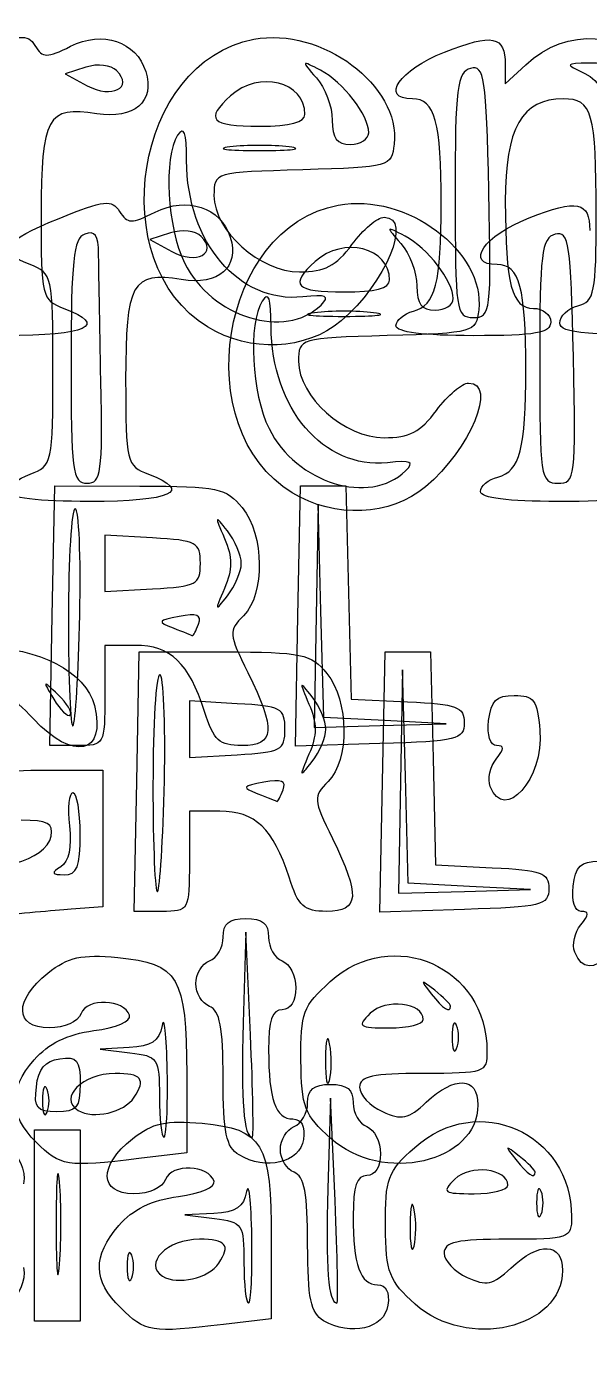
# Model space of a CAD drawing. Extents: x 0.12 to 3.39, y 0.54 to 2.4.
# Drawn here: x 2.194 to 2.4002, y 1.8706 to 2.3552 of the extents above; entities that cross this region are included whole.
import ezdxf

# ---------------------------------------------------------------- set-up
doc = ezdxf.new("R2010")
doc.units = 0
doc.layers.get('0').update_dxf_attribs({"linetype": 'CONTINUOUS'})

msp = doc.modelspace()

# ---------------------------------------------------------------- linework, layer by layer
at = {"color": 7}
for p, q in [((2.369343, 2.341253), (2.369343, 2.334202)), ((2.369343, 2.334202), (2.376843, 2.341203)), ((2.215769, 2.340288), (2.208191, 2.337883)), ((2.208191, 2.337883), (2.216267, 2.33352)), ((2.227012, 2.339029), (2.227012, 2.339029)), ((2.29601, 2.323031), (2.29601, 2.323031)), ((2.319343, 2.31629), (2.319343, 2.31629)), ((2.290177, 2.311109), (2.290177, 2.311109)), ((2.363339, 2.295002), (2.363339, 2.295002)), ((2.246745, 2.279608), (2.239167, 2.277203)), ((2.257988, 2.278349), (2.257988, 2.278349)), ((2.239167, 2.277203), (2.247243, 2.27284)), ((2.326986, 2.262351), (2.326986, 2.262351)), ((2.301894, 2.253254), (2.301894, 2.253254)), ((2.35032, 2.25561), (2.35032, 2.25561)), ((2.321153, 2.250429), (2.321153, 2.250429)), ((2.260339, 2.24523), (2.260339, 2.24523)), ((2.329343, 2.245676), (2.329343, 2.245676)), ((2.394315, 2.234322), (2.394315, 2.234322)), ((2.221233, 2.225515), (2.221233, 2.225515)), ((2.33287, 2.192574), (2.33287, 2.192574)), ((2.203419, 2.139531), (2.204343, 2.187031)), ((2.204343, 2.187031), (2.235518, 2.186975)), ((2.293418, 2.139404), (2.294343, 2.18703)), ((2.294343, 2.18703), (2.302677, 2.18703)), ((2.302677, 2.18703), (2.31101, 2.18703)), ((2.31101, 2.18703), (2.311948, 2.14802)), ((2.291315, 2.18455), (2.291315, 2.18455)), ((2.360319, 2.184997), (2.36032, 2.184997)), ((2.300777, 2.180364), (2.30006, 2.13953)), ((2.301831, 2.141347), (2.300777, 2.180364)), ((2.240177, 2.168038), (2.222677, 2.169046)), ((2.222677, 2.169046), (2.222677, 2.158697)), ((2.222677, 2.158697), (2.222677, 2.148349)), ((2.257677, 2.158697), (2.257677, 2.158697)), ((2.272677, 2.158697), (2.272677, 2.158697)), ((2.222677, 2.148349), (2.240177, 2.149357)), ((2.311948, 2.14802), (2.312886, 2.10901)), ((2.202493, 2.092033), (2.203417, 2.139533)), ((2.203417, 2.139533), (2.203419, 2.139531)), ((2.213516, 2.139817), (2.213516, 2.139817)), ((2.292492, 2.091777), (2.293418, 2.139403)), ((2.293418, 2.139403), (2.293418, 2.139404)), ((2.30006, 2.13953), (2.299343, 2.098697)), ((2.302886, 2.10233), (2.301831, 2.141347)), ((2.257016, 2.13651), (2.257016, 2.13651)), ((2.233826, 2.1287), (2.222676, 2.1287)), ((2.222676, 2.1287), (2.222676, 2.110367)), ((2.234395, 2.078851), (2.235319, 2.126351)), ((2.235319, 2.126351), (2.266494, 2.126293)), ((2.324394, 2.078725), (2.32532, 2.126351)), ((2.32532, 2.126351), (2.333653, 2.126351)), ((2.333653, 2.126351), (2.341986, 2.126351)), ((2.341986, 2.126351), (2.342924, 2.087341)), ((2.331753, 2.119685), (2.331036, 2.078851)), ((2.332807, 2.080668), (2.331753, 2.119685)), ((2.205582, 2.110597), (2.205582, 2.110597)), ((2.271153, 2.107359), (2.253653, 2.108367)), ((2.253653, 2.108367), (2.253653, 2.098018)), ((2.312886, 2.10901), (2.333614, 2.10802)), ((2.299343, 2.098697), (2.32351, 2.09935)), ((2.325281, 2.101166), (2.302886, 2.10233)), ((2.32351, 2.09935), (2.347677, 2.100004)), ((2.347677, 2.100004), (2.325281, 2.101167)), ((2.325281, 2.101167), (2.325281, 2.101166)), ((2.253653, 2.098018), (2.253653, 2.08767)), ((2.288653, 2.098018), (2.288653, 2.098018)), ((2.303653, 2.098018), (2.303653, 2.098018)), ((2.212585, 2.092033), (2.202493, 2.092033)), ((2.253653, 2.08767), (2.271153, 2.088677)), ((2.323418, 2.092737), (2.292492, 2.091777)), ((2.342924, 2.087341), (2.343862, 2.048331)), ((2.201986, 2.083018), (2.221986, 2.083018)), ((2.221986, 2.083018), (2.221986, 2.058018)), ((2.233469, 2.031351), (2.234394, 2.078851)), ((2.234394, 2.078851), (2.234395, 2.078851)), ((2.244492, 2.079138), (2.244492, 2.079138)), ((2.323468, 2.031099), (2.324394, 2.078725)), ((2.324394, 2.078725), (2.324394, 2.078725)), ((2.331036, 2.078851), (2.33032, 2.038018)), ((2.333862, 2.041651), (2.332807, 2.080668)), ((2.287992, 2.075831), (2.287992, 2.075831)), ((2.363865, 2.077073), (2.363866, 2.077073)), ((2.264802, 2.068018), (2.253652, 2.068018)), ((2.253652, 2.068018), (2.253652, 2.049684)), ((2.213653, 2.059685), (2.213653, 2.059685)), ((2.221986, 2.058018), (2.221986, 2.033018)), ((2.343862, 2.048331), (2.364591, 2.047341)), ((2.356257, 2.040488), (2.333862, 2.041651)), ((2.356258, 2.040488), (2.356257, 2.040488)), ((2.378653, 2.039324), (2.356258, 2.040488)), ((2.33032, 2.038018), (2.354486, 2.038671)), ((2.354486, 2.038671), (2.378653, 2.039324)), ((2.221986, 2.033018), (2.21032, 2.032137)), ((2.243561, 2.031351), (2.233469, 2.031351)), ((2.354394, 2.032059), (2.323468, 2.031099)), ((2.274391, 2.023697), (2.273406, 1.990601)), ((2.276034, 1.986191), (2.274391, 2.023697)), ((2.394842, 2.016394), (2.394842, 2.016394)), ((2.349343, 1.996623), (2.349343, 1.996623)), ((2.339343, 1.991806), (2.339343, 1.991806)), ((2.351551, 1.989531), (2.351551, 1.989531)), ((2.276034, 1.986191), (2.276034, 1.986191)), ((2.305034, 1.982825), (2.305034, 1.982825)), ((2.231612, 1.981497), (2.22101, 1.980964)), ((2.22101, 1.980964), (2.231843, 1.979619)), ((2.245556, 1.972864), (2.245556, 1.972864)), ((2.252677, 1.971858), (2.252677, 1.942959)), ((2.197598, 1.967185), (2.197598, 1.967185)), ((2.201551, 1.966197), (2.201551, 1.966197)), ((2.233459, 1.963313), (2.233459, 1.963313)), ((2.305368, 1.963018), (2.304382, 1.929922)), ((2.30701, 1.925511), (2.305368, 1.963018)), ((2.196986, 1.916351), (2.196986, 1.951351)), ((2.196986, 1.951351), (2.20532, 1.951351)), ((2.20532, 1.951351), (2.213653, 1.951351)), ((2.213653, 1.951351), (2.213653, 1.916351)), ((2.305414, 1.948259), (2.305414, 1.948259)), ((2.197525, 1.946879), (2.197525, 1.946879)), ((2.252677, 1.942959), (2.235177, 1.940857)), ((2.271843, 1.942218), (2.271843, 1.942218)), ((2.38032, 1.935943), (2.38032, 1.935943)), ((2.206085, 1.932285), (2.206089, 1.932285)), ((2.37032, 1.931127), (2.37032, 1.931127)), ((2.382527, 1.928851), (2.382527, 1.928851)), ((2.30701, 1.925511), (2.30701, 1.925511)), ((2.262588, 1.920818), (2.251986, 1.920285)), ((2.251986, 1.920285), (2.26282, 1.91894)), ((2.33601, 1.922146), (2.33601, 1.922146)), ((2.196986, 1.881351), (2.196986, 1.916351)), ((2.196986, 1.916351), (2.196986, 1.916351)), ((2.213653, 1.916351), (2.213653, 1.881351)), ((2.276532, 1.912185), (2.276532, 1.912185)), ((2.283653, 1.911179), (2.283653, 1.88228)), ((2.232527, 1.905518), (2.232527, 1.905518)), ((2.264435, 1.902634), (2.264435, 1.902634)), ((2.228502, 1.8862), (2.228501, 1.8862)), ((2.33639, 1.88758), (2.33639, 1.88758)), ((2.20532, 1.881351), (2.196986, 1.881351)), ((2.213653, 1.881351), (2.20532, 1.881351)), ((2.283653, 1.88228), (2.266153, 1.880178)), ((2.30282, 1.881539), (2.30282, 1.881539))]:
    msp.add_line(p, q, dxfattribs=at)
for points in [[(2.277224, 2.3505), (2.302099, 2.355166), (2.331153, 2.333503), (2.328662, 2.312146)], [(2.376843, 2.341203), (2.391822, 2.355184), (2.4144, 2.353639), (2.423307, 2.338024)], [(2.174942, 2.345607), (2.191651, 2.352389), (2.194253, 2.352689), (2.197107, 2.348165)], [(2.210146, 2.347932), (2.221898, 2.353794), (2.234188, 2.34969), (2.237663, 2.338741)], [(2.260339, 2.24523), (2.221915, 2.268658), (2.233734, 2.342341), (2.277224, 2.3505)], [(2.347093, 2.345807), (2.364808, 2.352756), (2.369343, 2.351828), (2.369343, 2.341253)], [(2.197107, 2.348165), (2.199975, 2.343619), (2.201448, 2.343592), (2.210146, 2.347932)], [(2.335377, 2.328698), (2.323271, 2.328698), (2.33054, 2.339313), (2.347093, 2.345807)], [(2.227012, 2.339029), (2.224909, 2.341132), (2.220119, 2.341669), (2.215769, 2.340288)], [(2.301672, 2.339157), (2.294571, 2.342882), (2.294525, 2.342797), (2.300177, 2.336421)], [(2.363339, 2.295002), (2.362435, 2.336655), (2.361764, 2.341168), (2.356672, 2.339839)], [(2.4001, 2.341805), (2.391147, 2.341583), (2.391123, 2.341525), (2.39852, 2.337958)], [(2.419906, 2.287864), (2.418606, 2.332105), (2.414909, 2.342173), (2.4001, 2.341805)], [(2.216267, 2.33352), (2.225276, 2.328653), (2.233283, 2.332758), (2.227012, 2.339029)], [(2.237663, 2.338741), (2.241158, 2.327731), (2.233398, 2.321042), (2.219709, 2.323264)], [(2.29601, 2.323031), (2.29601, 2.335006), (2.279138, 2.339229), (2.268773, 2.329848)], [(2.300177, 2.336421), (2.303385, 2.332801), (2.30601, 2.325833), (2.30601, 2.320936)], [(2.319343, 2.31629), (2.319343, 2.322673), (2.309967, 2.334807), (2.301672, 2.339157)], [(2.356672, 2.339839), (2.351699, 2.338541), (2.35101, 2.332907), (2.35101, 2.293533)], [(2.39852, 2.337958), (2.409013, 2.332898), (2.413514, 2.313111), (2.41215, 2.278033)], [(2.219709, 2.323264), (2.201657, 2.326193), (2.199343, 2.32202), (2.199343, 2.286541)], [(2.268773, 2.329848), (2.259147, 2.321137), (2.261459, 2.318698), (2.279343, 2.318698)], [(2.345919, 2.290364), (2.345919, 2.32031), (2.343612, 2.328698), (2.335377, 2.328698)], [(2.390653, 2.328698), (2.375402, 2.328698), (2.369338, 2.318003), (2.369389, 2.291198)], [(2.402676, 2.286446), (2.402676, 2.32377), (2.401274, 2.328698), (2.390653, 2.328698)], [(2.279343, 2.318698), (2.290796, 2.318698), (2.29601, 2.320054), (2.29601, 2.323031)], [(2.252626, 2.306091), (2.252592, 2.316535), (2.251708, 2.319023), (2.249343, 2.315365)], [(2.30601, 2.320936), (2.30601, 2.314254), (2.307674, 2.312031), (2.312677, 2.312031)], [(2.312677, 2.312031), (2.316343, 2.312031), (2.319343, 2.313948), (2.319343, 2.31629)], [(2.249343, 2.315365), (2.244141, 2.307315), (2.245536, 2.281335), (2.251849, 2.268698)], [(2.290177, 2.311109), (2.284218, 2.311849), (2.274468, 2.311849), (2.26851, 2.311109)], [(2.328662, 2.312146), (2.327691, 2.303825), (2.32719, 2.303684), (2.295177, 2.302744)], [(2.26851, 2.311109), (2.262552, 2.310371), (2.267427, 2.309765), (2.279343, 2.309765)], [(2.279343, 2.309765), (2.29126, 2.309765), (2.296135, 2.310371), (2.290177, 2.311109)], [(2.295228, 2.256227), (2.271834, 2.253767), (2.252733, 2.276124), (2.252626, 2.306091)], [(2.295177, 2.302744), (2.262844, 2.301795), (2.262677, 2.301746), (2.262677, 2.293321)], [(2.205918, 2.284928), (2.222627, 2.291709), (2.225229, 2.29201), (2.228083, 2.287486)], [(2.241123, 2.287252), (2.252874, 2.293114), (2.265164, 2.28901), (2.268639, 2.278061)], [(2.262677, 2.293321), (2.262677, 2.280398), (2.279514, 2.265365), (2.293987, 2.265365)], [(2.3082, 2.28982), (2.333076, 2.294486), (2.362129, 2.272823), (2.359638, 2.251466)], [(2.35101, 2.293533), (2.35101, 2.250931), (2.351341, 2.248705), (2.357677, 2.248696)], [(2.357677, 2.248696), (2.364072, 2.248686), (2.364302, 2.250572), (2.363339, 2.295002)], [(2.378069, 2.285127), (2.395784, 2.292077), (2.40032, 2.291148), (2.40032, 2.280574)], [(2.228083, 2.287486), (2.230951, 2.282939), (2.232425, 2.282912), (2.241123, 2.287252)], [(2.291315, 2.18455), (2.252892, 2.207978), (2.26471, 2.281661), (2.3082, 2.28982)], [(2.335702, 2.250985), (2.343789, 2.253099), (2.345919, 2.26131), (2.345919, 2.290364)], [(2.369389, 2.291198), (2.369444, 2.260679), (2.37173, 2.252031), (2.379732, 2.252031)], [(2.19532, 2.268018), (2.182773, 2.272788), (2.185082, 2.276471), (2.205918, 2.284928)], [(2.199343, 2.286541), (2.199343, 2.256178), (2.199603, 2.255101), (2.207677, 2.252032)], [(2.32497, 2.285365), (2.335602, 2.285365), (2.325555, 2.261184), (2.309207, 2.247428)], [(2.313204, 2.275365), (2.31727, 2.280865), (2.322565, 2.285365), (2.32497, 2.285365)], [(2.366353, 2.268018), (2.354247, 2.268018), (2.361516, 2.278633), (2.378069, 2.285127)], [(2.39601, 2.252997), (2.402087, 2.254586), (2.402676, 2.257544), (2.402676, 2.286446)], [(2.21532, 2.279224), (2.21122, 2.27765), (2.21032, 2.26927), (2.21032, 2.232661)], [(2.2204, 2.27208), (2.220345, 2.278749), (2.218999, 2.280635), (2.21532, 2.279224)], [(2.257988, 2.278349), (2.255885, 2.280452), (2.251095, 2.280989), (2.246745, 2.279608)], [(2.247243, 2.27284), (2.256253, 2.267973), (2.264259, 2.272078), (2.257988, 2.278349)], [(2.268639, 2.278061), (2.272134, 2.267051), (2.264374, 2.260362), (2.250685, 2.262584)], [(2.326986, 2.262351), (2.326986, 2.274326), (2.310114, 2.278549), (2.299749, 2.269168)], [(2.332649, 2.278477), (2.325548, 2.282202), (2.325501, 2.282117), (2.331153, 2.275741)], [(2.35032, 2.25561), (2.35032, 2.261993), (2.340944, 2.274127), (2.332649, 2.278477)], [(2.387648, 2.27916), (2.382675, 2.277861), (2.381986, 2.272227), (2.381986, 2.232854)], [(2.394315, 2.234322), (2.393411, 2.275975), (2.39274, 2.280489), (2.387648, 2.27916)], [(2.293987, 2.265365), (2.303259, 2.265365), (2.307406, 2.267523), (2.313204, 2.275365)], [(2.331153, 2.275741), (2.334361, 2.272121), (2.336986, 2.265153), (2.336986, 2.260256)], [(2.203653, 2.229685), (2.203653, 2.264127), (2.203482, 2.264915), (2.19532, 2.268018)], [(2.221233, 2.225515), (2.220819, 2.246142), (2.220445, 2.267096), (2.2204, 2.27208)], [(2.251849, 2.268698), (2.261843, 2.248692), (2.288724, 2.240397), (2.301894, 2.253254)], [(2.299749, 2.269168), (2.290123, 2.260457), (2.292435, 2.258018), (2.31032, 2.258018)], [(2.376895, 2.229685), (2.376895, 2.25963), (2.374588, 2.268018), (2.366353, 2.268018)], [(2.250685, 2.262584), (2.232634, 2.265513), (2.23032, 2.26134), (2.23032, 2.225861)], [(2.283602, 2.245411), (2.283569, 2.255855), (2.282684, 2.258343), (2.28032, 2.254685)], [(2.31032, 2.258018), (2.321773, 2.258018), (2.326986, 2.259374), (2.326986, 2.262351)], [(2.336986, 2.260256), (2.336986, 2.253574), (2.33865, 2.251351), (2.343653, 2.251351)], [(2.28032, 2.254685), (2.275117, 2.246635), (2.276512, 2.220655), (2.282825, 2.208018)], [(2.301894, 2.253254), (2.305258, 2.256538), (2.303909, 2.25714), (2.295228, 2.256227)], [(2.343653, 2.251351), (2.34732, 2.251351), (2.35032, 2.253268), (2.35032, 2.25561)], [(2.207677, 2.252032), (2.224256, 2.245728), (2.216246, 2.242032), (2.18601, 2.242032)], [(2.299486, 2.250429), (2.293528, 2.24969), (2.298403, 2.249085), (2.31032, 2.249085)], [(2.321153, 2.250429), (2.315195, 2.251169), (2.305445, 2.251169), (2.299486, 2.250429)], [(2.31032, 2.249085), (2.322236, 2.249085), (2.327111, 2.24969), (2.321153, 2.250429)], [(2.359638, 2.251466), (2.358667, 2.243145), (2.358166, 2.243004), (2.326153, 2.242064)], [(2.329343, 2.245676), (2.329343, 2.247681), (2.332205, 2.25007), (2.335702, 2.250985)], [(2.379732, 2.252031), (2.383185, 2.252031), (2.38601, 2.249781), (2.38601, 2.247031)], [(2.389343, 2.246642), (2.389343, 2.249178), (2.392343, 2.252038), (2.39601, 2.252997)], [(2.309207, 2.247428), (2.296361, 2.236619), (2.275966, 2.235701), (2.260339, 2.24523)], [(2.326204, 2.195547), (2.30281, 2.193087), (2.283709, 2.215444), (2.283602, 2.245411)], [(2.357676, 2.242031), (2.339393, 2.242031), (2.329343, 2.243324), (2.329343, 2.245676)], [(2.38601, 2.247031), (2.38601, 2.242979), (2.380639, 2.242031), (2.357676, 2.242031)], [(2.442676, 2.242031), (2.39949, 2.242031), (2.389343, 2.242908), (2.389343, 2.246642)], [(2.326153, 2.242064), (2.29382, 2.241115), (2.293653, 2.241067), (2.293653, 2.232641)], [(2.388653, 2.188016), (2.395048, 2.188006), (2.395279, 2.189892), (2.394315, 2.234322)], [(2.19532, 2.191351), (2.203482, 2.194455), (2.203653, 2.195243), (2.203653, 2.229685)], [(2.21032, 2.232661), (2.21032, 2.192367), (2.210887, 2.188018), (2.216153, 2.188015)], [(2.293653, 2.232641), (2.293653, 2.219718), (2.31049, 2.204685), (2.324963, 2.204685)], [(2.366678, 2.190305), (2.374765, 2.19242), (2.376895, 2.200631), (2.376895, 2.229685)], [(2.381986, 2.232854), (2.381986, 2.190251), (2.382317, 2.188025), (2.388653, 2.188016)], [(2.216153, 2.188015), (2.221408, 2.188012), (2.221912, 2.191732), (2.221233, 2.225515)], [(2.23032, 2.225861), (2.23032, 2.195498), (2.23058, 2.194421), (2.238653, 2.191352)], [(2.355946, 2.224685), (2.366579, 2.224685), (2.356531, 2.200504), (2.340184, 2.186749)], [(2.34418, 2.214685), (2.348246, 2.220185), (2.353541, 2.224685), (2.355946, 2.224685)], [(2.324963, 2.204685), (2.334235, 2.204685), (2.338382, 2.206843), (2.34418, 2.214685)], [(2.282825, 2.208018), (2.292819, 2.188012), (2.3197, 2.179717), (2.33287, 2.192574)], [(2.33287, 2.192574), (2.336235, 2.195858), (2.334885, 2.19646), (2.326204, 2.195547)], [(2.186986, 2.184767), (2.186986, 2.186646), (2.190736, 2.189609), (2.19532, 2.191351)], [(2.238653, 2.191352), (2.255232, 2.185048), (2.247222, 2.181352), (2.216986, 2.181352)], [(2.36032, 2.184997), (2.36032, 2.187002), (2.363181, 2.18939), (2.366678, 2.190305)], [(2.235518, 2.186975), (2.264158, 2.18692), (2.267208, 2.186282), (2.273018, 2.179106)], [(2.340184, 2.186749), (2.327337, 2.175939), (2.306942, 2.175021), (2.291315, 2.18455)], [(2.416986, 2.186351), (2.416986, 2.182299), (2.411616, 2.181351), (2.388653, 2.181351)], [(2.216986, 2.181352), (2.198725, 2.181352), (2.186986, 2.182688), (2.186986, 2.184767)], [(2.388653, 2.181351), (2.370369, 2.181351), (2.360319, 2.182644), (2.360319, 2.184997)], [(2.211843, 2.178701), (2.210468, 2.178699), (2.209343, 2.160447), (2.209343, 2.138141)], [(2.213516, 2.139817), (2.213971, 2.161205), (2.213218, 2.178703), (2.211843, 2.178701)], [(2.267623, 2.17056), (2.262936, 2.17656), (2.262854, 2.176364), (2.266491, 2.167864)], [(2.273018, 2.179106), (2.28115, 2.169063), (2.281419, 2.147435), (2.273509, 2.139555)], [(2.257677, 2.158697), (2.257677, 2.1664), (2.256352, 2.167107), (2.240177, 2.168038)], [(2.266491, 2.167864), (2.269499, 2.160835), (2.269499, 2.156559), (2.266491, 2.14953)], [(2.272677, 2.158697), (2.272677, 2.161663), (2.270402, 2.167001), (2.267623, 2.17056)], [(2.240177, 2.149357), (2.256352, 2.150288), (2.257677, 2.150995), (2.257677, 2.158697)], [(2.267623, 2.146834), (2.270402, 2.150393), (2.272677, 2.155731), (2.272677, 2.158697)], [(2.266491, 2.14953), (2.262854, 2.14103), (2.262936, 2.140834), (2.267623, 2.146834)], [(2.209343, 2.138141), (2.209343, 2.115836), (2.210096, 2.098338), (2.211016, 2.099258)], [(2.211016, 2.099258), (2.211936, 2.100178), (2.21306, 2.118429), (2.213516, 2.139817)], [(2.249966, 2.139313), (2.242015, 2.137793), (2.24181, 2.137397), (2.24777, 2.135068)], [(2.257016, 2.13651), (2.258274, 2.139788), (2.256382, 2.14054), (2.249966, 2.139313)], [(2.273509, 2.139555), (2.267954, 2.134021), (2.268029, 2.133027), (2.275072, 2.118722)], [(2.24777, 2.135068), (2.251385, 2.133655), (2.254558, 2.132393), (2.25482, 2.132265)], [(2.25482, 2.132265), (2.255082, 2.132136), (2.25607, 2.134046), (2.257016, 2.13651)], [(2.177936, 2.128006), (2.198462, 2.127992), (2.215789, 2.118951), (2.218877, 2.106644)], [(2.25918, 2.104534), (2.253473, 2.122308), (2.246767, 2.1287), (2.233826, 2.1287)], [(2.266494, 2.126293), (2.295134, 2.126239), (2.298184, 2.125599), (2.303994, 2.118423)], [(2.24282, 2.118022), (2.241445, 2.11802), (2.24032, 2.099768), (2.24032, 2.077462)], [(2.244492, 2.079138), (2.244947, 2.100526), (2.244194, 2.118024), (2.24282, 2.118022)], [(2.275072, 2.118722), (2.285401, 2.097742), (2.284944, 2.092034), (2.272935, 2.092034)], [(2.303994, 2.118423), (2.312126, 2.108381), (2.312395, 2.086753), (2.304486, 2.078873)], [(2.205582, 2.110597), (2.199842, 2.116095), (2.199771, 2.116024), (2.203988, 2.109003)], [(2.298599, 2.109881), (2.293912, 2.115881), (2.29383, 2.115685), (2.297467, 2.107185)], [(2.196606, 2.101758), (2.188408, 2.110534), (2.185246, 2.111837), (2.17642, 2.110072)], [(2.203988, 2.109003), (2.206415, 2.104961), (2.209118, 2.102372), (2.209995, 2.103249)], [(2.209995, 2.103249), (2.210872, 2.104126), (2.208886, 2.107433), (2.205582, 2.110597)], [(2.222676, 2.110367), (2.222676, 2.092182), (2.222598, 2.092033), (2.212585, 2.092033)], [(2.303653, 2.098018), (2.303653, 2.100984), (2.301379, 2.106322), (2.298599, 2.109881)], [(2.333614, 2.10802), (2.351791, 2.107152), (2.354343, 2.106209), (2.354343, 2.100363)], [(2.363288, 2.101197), (2.364125, 2.108472), (2.366063, 2.110364), (2.372676, 2.110364)], [(2.372676, 2.110364), (2.379939, 2.110364), (2.381145, 2.108716), (2.382064, 2.097537)], [(2.218877, 2.106644), (2.223345, 2.088843), (2.211167, 2.086171), (2.196606, 2.101758)], [(2.272935, 2.092034), (2.264613, 2.092034), (2.262608, 2.093856), (2.25918, 2.104534)], [(2.288653, 2.098018), (2.288653, 2.105721), (2.287329, 2.106428), (2.271153, 2.107359)], [(2.297467, 2.107185), (2.300475, 2.100156), (2.300475, 2.095881), (2.297467, 2.088851)], [(2.354343, 2.100363), (2.354343, 2.094245), (2.351801, 2.093618), (2.323418, 2.092737)], [(2.366196, 2.092031), (2.36384, 2.092031), (2.362661, 2.095746), (2.363288, 2.101197)], [(2.271153, 2.088677), (2.287329, 2.089609), (2.288653, 2.090315), (2.288653, 2.098018)], [(2.298599, 2.086155), (2.301379, 2.089714), (2.303653, 2.095052), (2.303653, 2.098018)], [(2.382064, 2.097537), (2.383517, 2.079853), (2.369044, 2.063579), (2.363865, 2.077073)], [(2.297467, 2.088851), (2.29383, 2.080351), (2.293912, 2.080155), (2.298599, 2.086155)], [(2.366045, 2.087073), (2.369153, 2.090818), (2.369191, 2.092031), (2.366196, 2.092031)], [(2.363866, 2.077073), (2.362801, 2.079846), (2.363788, 2.084346), (2.366045, 2.087073)], [(2.180932, 2.073851), (2.181952, 2.082716), (2.182646, 2.083018), (2.201986, 2.083018)], [(2.241992, 2.038579), (2.242912, 2.039499), (2.244037, 2.057751), (2.244492, 2.079138)], [(2.287992, 2.075831), (2.28925, 2.079109), (2.287359, 2.079861), (2.280942, 2.078634)], [(2.304486, 2.078873), (2.298931, 2.073338), (2.299005, 2.072344), (2.306048, 2.058039)], [(2.210989, 2.074685), (2.209524, 2.074685), (2.208958, 2.069262), (2.209732, 2.062635)], [(2.213653, 2.059685), (2.213653, 2.067935), (2.212454, 2.074685), (2.210989, 2.074685)], [(2.24032, 2.077462), (2.24032, 2.055157), (2.241072, 2.037659), (2.241992, 2.038579)], [(2.280942, 2.078634), (2.272991, 2.077114), (2.272786, 2.076718), (2.278746, 2.074389)], [(2.278746, 2.074389), (2.282362, 2.072976), (2.285534, 2.071715), (2.285796, 2.071586)], [(2.285796, 2.071586), (2.286059, 2.071457), (2.287047, 2.073367), (2.287992, 2.075831)], [(2.203023, 2.058851), (2.203923, 2.063543), (2.201768, 2.064685), (2.192009, 2.064685)], [(2.290156, 2.043851), (2.284449, 2.061625), (2.277743, 2.068018), (2.264802, 2.068018)], [(2.209732, 2.062635), (2.210651, 2.05476), (2.209553, 2.04958), (2.206562, 2.047686)], [(2.20782, 2.044736), (2.212519, 2.044695), (2.213653, 2.047602), (2.213653, 2.059685)], [(2.168653, 2.049439), (2.18104, 2.044452), (2.201328, 2.050008), (2.203023, 2.058851)], [(2.306048, 2.058039), (2.316377, 2.03706), (2.31592, 2.031351), (2.303911, 2.031351)], [(2.253652, 2.049684), (2.253652, 2.031499), (2.253574, 2.031351), (2.243561, 2.031351)], [(2.394264, 2.040518), (2.395101, 2.047792), (2.39704, 2.049685), (2.403653, 2.049685)], [(2.206562, 2.047686), (2.202956, 2.045401), (2.203223, 2.044776), (2.20782, 2.044736)], [(2.364591, 2.047341), (2.382767, 2.046473), (2.38532, 2.045531), (2.38532, 2.039685)], [(2.303911, 2.031351), (2.29559, 2.031351), (2.293584, 2.033174), (2.290156, 2.043851)], [(2.397173, 2.031351), (2.394816, 2.031351), (2.393637, 2.035067), (2.394264, 2.040518)], [(2.38532, 2.039685), (2.38532, 2.033566), (2.382777, 2.032939), (2.354394, 2.032059)], [(2.41304, 2.036858), (2.414493, 2.019174), (2.40002, 2.002899), (2.394842, 2.016394)], [(2.21032, 2.032137), (2.203903, 2.031652), (2.191153, 2.030464), (2.181986, 2.029496)], [(2.397021, 2.026394), (2.40013, 2.030139), (2.400167, 2.031351), (2.397173, 2.031351)], [(2.26601, 2.021926), (2.26601, 2.026927), (2.268189, 2.028697), (2.274343, 2.028697)], [(2.274343, 2.028697), (2.280497, 2.028697), (2.282677, 2.026927), (2.282677, 2.021926)], [(2.305229, 2.005631), (2.32829, 2.026249), (2.362677, 2.011031), (2.362677, 1.980207)], [(2.394842, 2.016394), (2.393778, 2.019167), (2.394764, 2.023667), (2.397021, 2.026394)], [(2.26101, 2.013236), (2.26376, 2.014292), (2.26601, 2.018202), (2.26601, 2.021926)], [(2.282677, 2.021926), (2.282677, 2.018202), (2.284927, 2.014291), (2.287677, 2.013236)], [(2.201843, 2.008783), (2.209278, 2.014652), (2.214107, 2.015725), (2.227403, 2.01446)], [(2.227403, 2.01446), (2.249729, 2.012337), (2.252677, 2.007368), (2.252677, 1.971858)], [(2.25601, 2.004903), (2.25601, 2.008431), (2.25826, 2.012181), (2.26101, 2.013236)], [(2.287677, 2.013236), (2.290427, 2.012181), (2.292677, 2.007728), (2.292677, 2.003341)], [(2.20232, 1.988697), (2.189555, 1.988697), (2.189314, 1.998892), (2.201843, 2.008783)], [(2.34351, 2.002456), (2.338223, 2.006602), (2.338105, 2.006484), (2.342252, 2.001197)], [(2.26101, 1.996569), (2.25826, 1.997625), (2.25601, 2.001375), (2.25601, 2.004903)], [(2.292677, 2.003341), (2.292677, 1.998473), (2.290728, 1.995364), (2.287677, 1.995364)], [(2.294528, 1.97686), (2.294359, 1.994257), (2.295282, 1.996738), (2.305229, 2.005631)], [(2.342252, 2.001197), (2.346606, 1.995645), (2.349343, 1.993879), (2.349343, 1.996623)], [(2.349343, 1.996623), (2.349343, 1.997315), (2.346718, 1.99994), (2.34351, 2.002456)], [(2.231708, 1.99332), (2.229742, 1.999297), (2.21621, 1.999764), (2.213972, 1.993931)], [(2.26601, 1.970173), (2.26601, 1.988856), (2.264826, 1.995105), (2.26101, 1.996569)], [(2.339343, 1.991806), (2.339343, 1.997918), (2.325406, 1.999521), (2.319924, 1.99404)], [(2.213972, 1.993931), (2.212787, 1.990844), (2.208008, 1.988697), (2.20232, 1.988697)], [(2.218641, 1.987693), (2.226969, 1.98881), (2.232419, 1.991157), (2.231708, 1.99332)], [(2.245556, 1.972864), (2.245306, 1.986156), (2.244452, 1.993656), (2.243658, 1.989531)], [(2.287677, 1.995364), (2.283987, 1.995364), (2.282677, 1.991505), (2.282677, 1.980637)], [(2.319924, 1.99404), (2.315023, 1.989139), (2.315604, 1.988697), (2.326962, 1.988697)], [(2.326962, 1.988697), (2.333772, 1.988697), (2.339343, 1.990096), (2.339343, 1.991806)], [(2.351551, 1.989531), (2.350627, 1.991822), (2.34987, 1.989947), (2.34987, 1.985364)], [(2.196849, 1.977051), (2.20195, 1.982982), (2.208929, 1.98639), (2.218641, 1.987693)], [(2.243658, 1.989531), (2.24255, 1.983781), (2.239739, 1.981906), (2.231612, 1.981497)], [(2.273406, 1.990601), (2.27254, 1.96152), (2.273558, 1.948714), (2.276738, 1.948691)], [(2.305034, 1.982825), (2.304237, 1.986971), (2.303554, 1.984364), (2.303517, 1.977031)], [(2.351551, 1.981197), (2.352475, 1.983489), (2.352475, 1.987239), (2.351551, 1.989531)], [(2.276738, 1.948691), (2.277254, 1.948687), (2.276937, 1.965562), (2.276034, 1.986191)], [(2.304967, 1.969492), (2.305801, 1.972679), (2.305831, 1.978679), (2.305034, 1.982825)], [(2.34987, 1.985364), (2.34987, 1.980781), (2.350626, 1.978906), (2.351551, 1.981197)], [(2.197525, 1.946879), (2.187354, 1.957051), (2.187158, 1.965785), (2.196849, 1.977051)], [(2.197598, 1.967185), (2.198354, 1.973748), (2.200783, 1.976654), (2.206153, 1.977417)], [(2.206153, 1.977417), (2.212533, 1.978323), (2.213653, 1.976954), (2.213653, 1.96825)], [(2.231843, 1.979619), (2.242236, 1.97833), (2.242677, 1.977673), (2.242677, 1.963486)], [(2.282677, 1.980637), (2.282677, 1.962564), (2.285218, 1.955364), (2.291599, 1.955364)], [(2.303517, 1.977031), (2.303484, 1.969697), (2.304133, 1.966305), (2.304967, 1.969492)], [(2.362677, 1.980207), (2.362677, 1.972306), (2.361891, 1.972031), (2.339343, 1.972031)], [(2.244343, 1.948697), (2.24526, 1.948697), (2.245806, 1.959572), (2.245556, 1.972864)], [(2.305414, 1.948259), (2.295795, 1.956854), (2.294694, 1.959746), (2.294528, 1.97686)], [(2.201551, 1.966197), (2.200627, 1.968489), (2.19987, 1.966614), (2.19987, 1.962031)], [(2.213653, 1.96825), (2.213653, 1.959488), (2.212424, 1.958018), (2.205098, 1.958018)], [(2.226418, 1.972031), (2.21454, 1.972031), (2.205596, 1.963097), (2.212891, 1.958519)], [(2.233459, 1.963313), (2.237843, 1.969967), (2.236176, 1.972031), (2.226418, 1.972031)], [(2.271843, 1.942218), (2.267133, 1.945026), (2.26601, 1.950408), (2.26601, 1.970173)], [(2.296986, 1.961247), (2.296986, 1.966247), (2.299166, 1.968018), (2.30532, 1.968018)], [(2.30532, 1.968018), (2.311474, 1.968018), (2.313653, 1.966247), (2.313653, 1.961247)], [(2.339343, 1.972031), (2.320679, 1.972031), (2.31601, 1.971016), (2.31601, 1.966959)], [(2.340425, 1.961481), (2.350867, 1.971291), (2.359343, 1.970899), (2.359343, 1.960606)], [(2.205098, 1.958018), (2.197732, 1.958018), (2.19669, 1.959292), (2.197598, 1.967185)], [(2.201551, 1.957864), (2.202475, 1.960156), (2.202475, 1.963906), (2.201551, 1.966197)], [(2.212891, 1.958519), (2.218339, 1.9551), (2.22981, 1.957774), (2.233459, 1.963313)], [(2.242677, 1.963486), (2.242677, 1.955352), (2.243427, 1.948697), (2.244343, 1.948697)], [(2.31601, 1.966959), (2.31601, 1.96417), (2.319775, 1.960172), (2.324376, 1.958076)], [(2.336206, 1.944952), (2.359266, 1.96557), (2.393653, 1.950352), (2.393653, 1.919528)], [(2.19987, 1.962031), (2.19987, 1.957447), (2.200626, 1.955572), (2.201551, 1.957864)], [(2.291986, 1.952557), (2.294736, 1.953612), (2.296986, 1.957523), (2.296986, 1.961247)], [(2.359343, 1.960606), (2.359343, 1.93932), (2.324378, 1.931315), (2.305414, 1.948259)], [(2.313653, 1.961247), (2.313653, 1.957523), (2.315903, 1.953612), (2.318653, 1.952557)], [(2.324376, 1.958076), (2.331498, 1.954831), (2.333886, 1.955338), (2.340425, 1.961481)], [(2.166181, 1.953764), (2.182604, 1.951913), (2.194867, 1.941786), (2.192921, 1.931681)], [(2.23282, 1.948104), (2.240255, 1.953973), (2.245083, 1.955046), (2.258379, 1.953782)], [(2.258379, 1.953782), (2.280705, 1.951658), (2.283653, 1.946689), (2.283653, 1.911179)], [(2.291599, 1.955364), (2.294748, 1.955364), (2.296097, 1.952709), (2.295409, 1.947864)], [(2.233296, 1.928018), (2.220532, 1.928018), (2.22029, 1.938213), (2.23282, 1.948104)], [(2.286986, 1.944224), (2.286986, 1.947752), (2.289236, 1.951502), (2.291986, 1.952557)], [(2.318653, 1.952557), (2.321403, 1.951502), (2.323653, 1.947049), (2.323653, 1.942661)], [(2.235177, 1.940857), (2.208692, 1.937676), (2.206354, 1.93805), (2.197525, 1.946879)], [(2.295409, 1.947864), (2.294205, 1.939391), (2.281639, 1.93638), (2.271843, 1.942218)], [(2.291986, 1.93589), (2.289236, 1.936945), (2.286986, 1.940695), (2.286986, 1.944224)], [(2.325504, 1.91618), (2.325335, 1.933577), (2.326259, 1.936059), (2.336206, 1.944952)], [(2.374486, 1.941777), (2.369199, 1.945923), (2.369081, 1.945805), (2.373228, 1.940518)], [(2.206089, 1.932285), (2.20539, 1.940022), (2.204826, 1.932851), (2.204836, 1.916351)], [(2.262684, 1.932641), (2.260719, 1.938618), (2.247186, 1.939085), (2.244948, 1.933252)], [(2.323653, 1.942661), (2.323653, 1.937793), (2.321704, 1.934685), (2.318653, 1.934685)], [(2.37032, 1.931127), (2.37032, 1.937239), (2.356382, 1.938842), (2.3509, 1.933361)], [(2.373228, 1.940518), (2.377582, 1.934966), (2.38032, 1.9332), (2.38032, 1.935943)], [(2.38032, 1.935943), (2.38032, 1.936636), (2.377695, 1.93926), (2.374486, 1.941777)], [(2.296986, 1.909494), (2.296986, 1.928177), (2.295803, 1.934426), (2.291986, 1.93589)], [(2.318653, 1.934685), (2.314963, 1.934685), (2.313653, 1.930826), (2.313653, 1.919957)], [(2.3509, 1.933361), (2.345999, 1.928459), (2.34658, 1.928018), (2.357939, 1.928018)], [(2.206107, 1.902285), (2.206796, 1.911049), (2.206788, 1.924549), (2.206085, 1.932285)], [(2.244948, 1.933252), (2.243763, 1.930165), (2.238985, 1.928018), (2.233296, 1.928018)], [(2.249617, 1.927013), (2.257945, 1.92813), (2.263396, 1.930478), (2.262684, 1.932641)], [(2.274634, 1.928851), (2.273526, 1.923102), (2.270715, 1.921227), (2.262588, 1.920818)], [(2.276532, 1.912185), (2.276282, 1.925476), (2.275428, 1.932976), (2.274634, 1.928851)], [(2.304382, 1.929922), (2.303517, 1.90084), (2.304534, 1.888034), (2.307715, 1.888011)], [(2.357939, 1.928018), (2.364748, 1.928018), (2.37032, 1.929417), (2.37032, 1.931127)], [(2.382527, 1.928851), (2.381603, 1.931143), (2.380846, 1.929268), (2.380846, 1.924685)], [(2.382527, 1.920518), (2.383452, 1.92281), (2.383452, 1.92656), (2.382527, 1.928851)], [(2.227825, 1.916372), (2.232927, 1.922303), (2.239905, 1.925711), (2.249617, 1.927013)], [(2.307715, 1.888011), (2.30823, 1.888008), (2.307914, 1.904883), (2.30701, 1.925511)], [(2.33601, 1.922146), (2.335213, 1.926292), (2.334531, 1.923685), (2.334494, 1.916351)], [(2.380846, 1.924685), (2.380846, 1.920101), (2.381603, 1.918226), (2.382527, 1.920518)], [(2.26282, 1.91894), (2.273212, 1.91765), (2.273653, 1.916994), (2.273653, 1.902807)], [(2.313653, 1.919957), (2.313653, 1.901885), (2.316195, 1.894685), (2.322575, 1.894685)], [(2.335943, 1.908813), (2.336778, 1.912), (2.336808, 1.918), (2.33601, 1.922146)], [(2.393653, 1.919528), (2.393653, 1.911627), (2.392867, 1.911351), (2.37032, 1.911351)], [(2.204836, 1.916351), (2.204846, 1.899851), (2.205418, 1.893522), (2.206107, 1.902285)], [(2.228501, 1.8862), (2.21833, 1.896371), (2.218134, 1.905106), (2.227825, 1.916372)], [(2.33639, 1.88758), (2.326771, 1.896174), (2.32567, 1.899066), (2.325504, 1.91618)], [(2.334494, 1.916351), (2.33446, 1.909018), (2.335109, 1.905626), (2.335943, 1.908813)], [(2.257394, 1.911351), (2.245516, 1.911351), (2.236572, 1.902418), (2.243867, 1.89784)], [(2.264435, 1.902634), (2.268819, 1.909288), (2.267152, 1.911351), (2.257394, 1.911351)], [(2.27532, 1.888018), (2.276236, 1.888018), (2.276782, 1.898893), (2.276532, 1.912185)], [(2.30282, 1.881539), (2.298109, 1.884347), (2.296986, 1.889728), (2.296986, 1.909494)], [(2.37032, 1.911351), (2.351655, 1.911351), (2.346986, 1.910337), (2.346986, 1.90628)], [(2.371401, 1.900801), (2.381843, 1.910611), (2.39032, 1.910219), (2.39032, 1.899927)], [(2.232527, 1.905518), (2.231603, 1.90781), (2.230846, 1.905935), (2.230846, 1.901351)], [(2.232527, 1.897185), (2.233452, 1.899476), (2.233452, 1.903226), (2.232527, 1.905518)], [(2.346986, 1.90628), (2.346986, 1.903491), (2.350751, 1.899493), (2.355353, 1.897397)], [(2.192921, 1.901022), (2.194867, 1.890917), (2.182604, 1.88079), (2.166181, 1.878939)], [(2.230846, 1.901351), (2.230846, 1.896768), (2.231603, 1.894893), (2.232527, 1.897185)], [(2.243867, 1.89784), (2.249316, 1.894421), (2.260786, 1.897094), (2.264435, 1.902634)], [(2.273653, 1.902807), (2.273653, 1.894673), (2.274403, 1.888018), (2.27532, 1.888018)], [(2.39032, 1.899927), (2.39032, 1.878641), (2.355354, 1.870635), (2.33639, 1.88758)], [(2.355353, 1.897397), (2.362474, 1.894152), (2.364862, 1.894659), (2.371401, 1.900801)], [(2.322575, 1.894685), (2.325724, 1.894685), (2.327073, 1.892029), (2.326385, 1.887185)], [(2.266153, 1.880178), (2.239668, 1.876997), (2.237331, 1.877371), (2.228502, 1.8862)], [(2.326385, 1.887185), (2.325181, 1.878712), (2.312615, 1.875701), (2.30282, 1.881539)]]:
    msp.add_open_spline(points, degree=3, dxfattribs=at)

doc.saveas('drawing.dxf')
